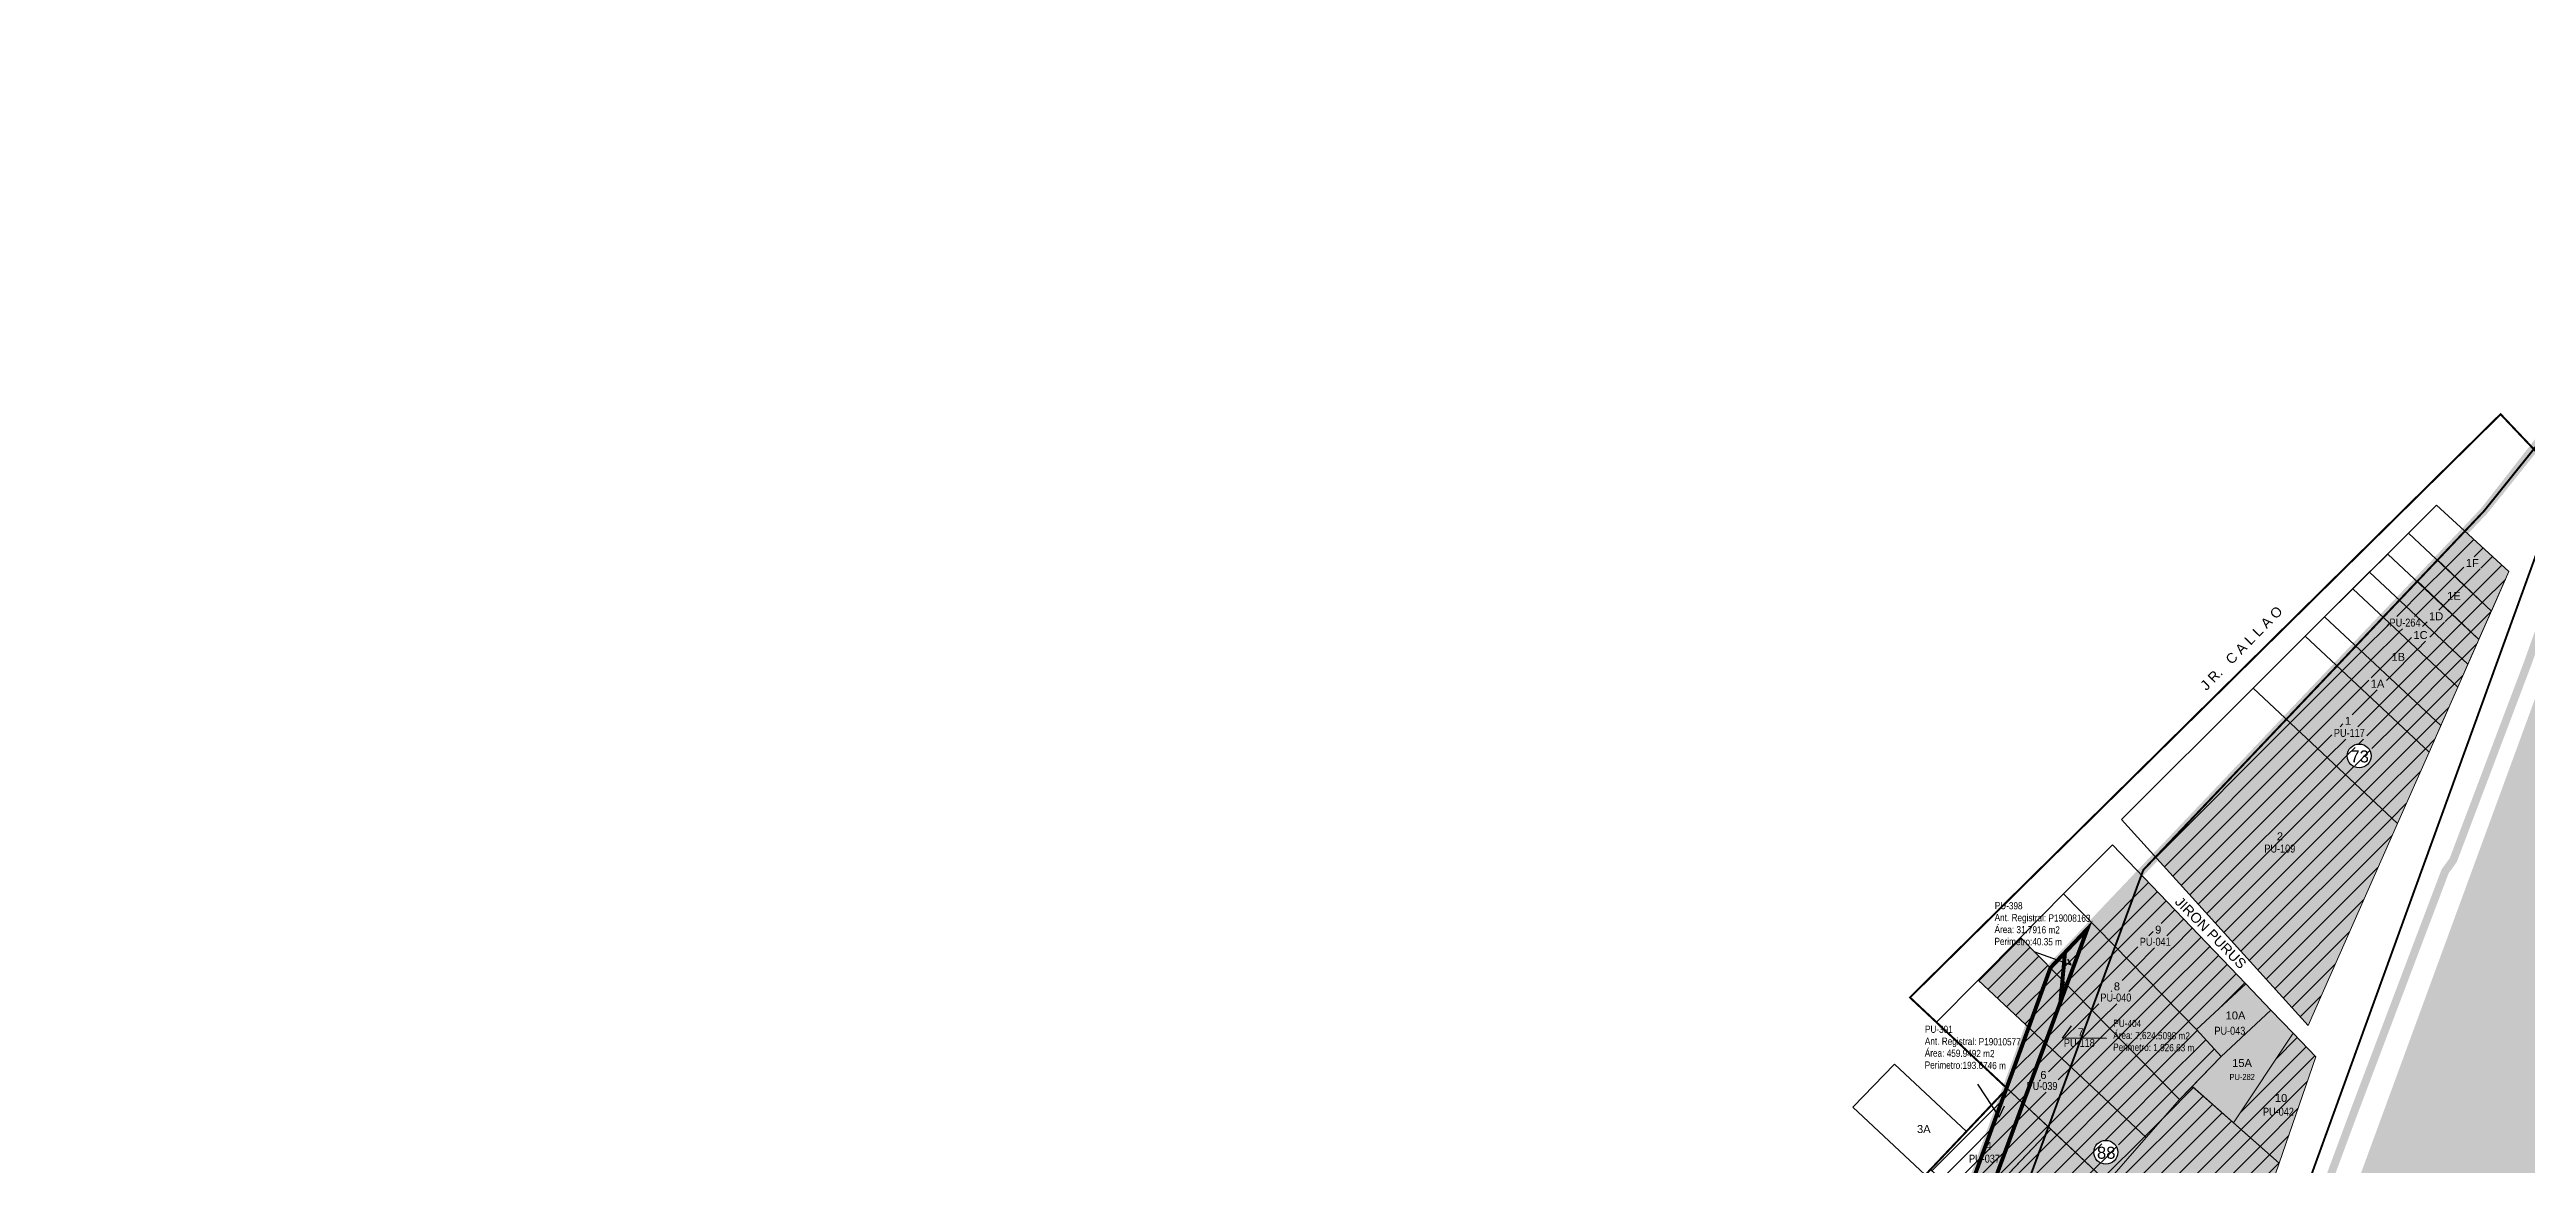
# Model space of a CAD drawing. Header units: metres. Extents: x 546056 to 547654, y 9072317 to 9075555.
# Drawn here: x 546714 to 547336, y 9075275 to 9075555 of the extents above; entities that cross this region are included whole.
import ezdxf
from ezdxf.enums import TextEntityAlignment as Align

# ---------------------------------------------------------------- set-up
doc = ezdxf.new("R2010")
doc.units = ezdxf.units.M
for name, pattern in [('ACAD_ISO10W100', [18, 12, -3, 0, -3]), ('DASHDOT', [1, 0.5, -0.25, 0, -0.25]), ('DASHED', [0.75, 0.5, -0.25])]:
    doc.linetypes.add(name, pattern=pattern)
doc.layers.get('0').update_dxf_attribs({"color": 130})
for name, color, linetype in [('0-poligonos', 7, 'DASHED'), ('2. HACHT_ EMPADRONADO', 2, 'Continuous'), ('3. HACHT_ADQUIRIDO', 3, 'Continuous'), ('CODIGO PREDIO', 5, 'Continuous'), ('ENTREGADOS A OPAT', 130, 'Continuous'), ('LOTES', 7, 'Continuous'), ('LOTES_PREDIOS', 7, 'Continuous'), ('MANZANA', 7, 'Continuous'), ('PARTIDA 11161618_MTC', 150, 'Continuous'), ('PERIMETRICO', 1, 'Continuous'), ('PREDIO ADQUIRIDO DL 1364', 3, 'Continuous'), ('PREDIO EN PRCESO', 2, 'Continuous'), ('Transferencias o Adquisiciones Nuevas', 1, 'Continuous'), ('URB YARINACOCHAS', 7, 'Continuous'), ('VIAS', 7, 'Continuous')]:
    doc.layers.add(name, color=color, linetype=linetype)
doc.styles.add('arial', font='arial.ttf', dxfattribs={"height": 0.1})
doc.styles.add('Arial Narrow', font='ARIALN.TTF')
doc.styles.add('CODIGO', font='ARIALN.TTF')

msp = doc.modelspace()

# ---------------------------------------------------------------- hatches: boundary and pattern name
at = {"true_color": 0xbdeeff, "transparency": 33554559}
h = msp.add_hatch(color=254, dxfattribs=at)
h.dxf.hatch_style = 1
h.paths.add_polyline_path([(547349.3, 9074052.99), (547347.59, 9074107.75), (547335.9, 9074188.46), (547321.31, 9074245.17), (547392.34, 9074835.03), (547386.14, 9074925.07), (547416.57, 9075031.22), (547427.05, 9075045.78), (547416.93, 9075067.03), (547415.18, 9075076.21), (547429.51, 9075118.23), (547422.26, 9075124.53), (547421.14, 9075147.77), (547434.77, 9075162.43), (547439.89, 9075179.38), (547443.64, 9075197.78), (547462.71, 9075245.98), (547577.46, 9075370.75), (547399.73, 9075531.63), (547385.41, 9075513.8), (547357.77, 9075439.43), (547355.99, 9075440.1), (546239.78, 9072396.33), (546249.8, 9072358.35), (546734.39, 9072481.83), (546808.97, 9072697.79), (546816.43, 9072719.67), (546868.02, 9072857.11), (546870.42, 9072863.77), (547105.84, 9072927.93), (547071.26, 9073050.57), (547073.1, 9073080.4), (547077.07, 9073179.84), (547032.15, 9073499.03), (547079.36, 9073627.77), (547075.7, 9073729.58), (547086.01, 9073756.98), (547074.43, 9073809.59), (547233.46, 9073846.21), (547328.77, 9073908.99)])
at = {"layer": '2. HACHT_ EMPADRONADO', "lineweight": 0}
h = msp.add_hatch(color=50, dxfattribs=at)
h.dxf.hatch_style = 1
h.paths.add_polyline_path([(547277.67, 9075308.23), (547272.11, 9075314.02), (547259.6, 9075302.36), (547252.36, 9075294.85), (547262.67, 9075285.73)])
at = {"layer": '3. HACHT_ADQUIRIDO', "lineweight": 0, "ltscale": 0.3}
h = msp.add_hatch(color=92, dxfattribs=at)
h.dxf.hatch_style = 1
h.paths.add_polyline_path([(547331.88, 9075424.24), (547320.85, 9075434.37), (547313.9, 9075427.04), (547327.49, 9075414.3)])
h.paths.add_polyline_path([(547324.34, 9075407.18), (547308.83, 9075421.7), (547304.39, 9075417.02), (547321.58, 9075400.93)])
h.paths.add_polyline_path([(547304.39, 9075417.02), (547300.32, 9075412.74), (547319.05, 9075395.2), (547321.58, 9075400.93)])
h.paths.add_polyline_path([(547320.56, 9075424.86), (547324.82, 9075424.86), (547324.82, 9075427.87), (547320.56, 9075427.87)], flags=24)
h.paths.add_polyline_path([(547311.33, 9075411.47), (547315.9, 9075411.47), (547315.9, 9075414.49), (547311.33, 9075414.49)], flags=24)
h.paths.add_polyline_path([(547301.4, 9075409.84), (547310.19, 9075409.84), (547310.19, 9075412.91), (547301.4, 9075412.91)], flags=25)
h.paths.add_polyline_path([(547307.39, 9075406.71), (547312, 9075406.71), (547312, 9075409.81), (547307.39, 9075409.81)], flags=24)
h = msp.add_hatch(color=92, dxfattribs=at)
h.dxf.hatch_style = 1
h.paths.add_polyline_path([(547190.44, 9075124.49), (547171.24, 9075104.66), (547180.54, 9075095.51), (547199.37, 9075117.1)])
h.paths.add_polyline_path([(547227.9, 9075236.13), (547236.69, 9075236.13), (547236.69, 9075239.19), (547227.9, 9075239.19)], flags=9)
h.paths.add_polyline_path([(547225.64, 9075174.45), (547343.49, 9075174.45), (547343.49, 9075188.42), (547225.64, 9075188.42)], flags=9)
h.paths.add_polyline_path([(547301.4, 9075409.84), (547310.19, 9075409.84), (547310.19, 9075412.91), (547301.4, 9075412.91)], flags=9)
h.paths.add_polyline_path([(547242.51, 9075332.7), (547245.08, 9075332.7), (547245.08, 9075335.76), (547242.51, 9075335.76)], flags=9)
h.paths.add_polyline_path([(547169.96, 9075129.85), (547178.75, 9075129.85), (547178.75, 9075132.91), (547169.96, 9075132.91)], flags=9)
h.paths.add_polyline_path([(547199.08, 9075130.35), (547207.86, 9075130.35), (547207.86, 9075133.42), (547199.08, 9075133.42)], flags=9)
h.paths.add_polyline_path([(547193.79, 9075120.73), (547202.58, 9075120.73), (547202.58, 9075123.8), (547193.79, 9075123.8)], flags=9)
h.paths.add_polyline_path([(547193.62, 9075094.9), (547202.41, 9075094.9), (547202.41, 9075097.97), (547193.62, 9075097.97)], flags=9)
h.paths.add_polyline_path([(547172.34, 9075116.02), (547181.13, 9075116.02), (547181.13, 9075119.08), (547172.34, 9075119.08)], flags=25)
h.paths.add_polyline_path([(547164.54, 9075173.61), (547173.33, 9075173.61), (547173.33, 9075176.68), (547164.54, 9075176.68)], flags=9)
h.paths.add_polyline_path([(547237.5, 9075211.91), (547246.29, 9075211.91), (547246.29, 9075214.97), (547237.5, 9075214.97)], flags=9)
h.paths.add_polyline_path([(547247.68, 9075231.53), (547256.47, 9075231.53), (547256.47, 9075234.59), (547247.68, 9075234.59)], flags=9)
h.paths.add_polyline_path([(547238.66, 9075329.65), (547247.44, 9075329.65), (547247.44, 9075332.72), (547238.66, 9075332.72)], flags=9)
h.paths.add_polyline_path([(547269.94, 9075353.07), (547278.73, 9075353.07), (547278.73, 9075356.14), (547269.94, 9075356.14)], flags=9)
h.paths.add_polyline_path([(547287.41, 9075382.14), (547296.2, 9075382.14), (547296.2, 9075385.2), (547287.41, 9075385.2)], flags=9)
h.paths.add_polyline_path([(547228.76, 9075315.64), (547237.55, 9075315.64), (547237.55, 9075318.7), (547228.76, 9075318.7)], flags=9)
h.paths.add_polyline_path([(547219.59, 9075304.23), (547228.38, 9075304.23), (547228.38, 9075307.3), (547219.59, 9075307.3)], flags=9)
h.paths.add_polyline_path([(547210.2, 9075293.41), (547218.99, 9075293.41), (547218.99, 9075296.47), (547210.2, 9075296.47)], flags=9)
h.paths.add_polyline_path([(547195.75, 9075275.16), (547204.54, 9075275.16), (547204.54, 9075278.23), (547195.75, 9075278.23)], flags=9)
h.paths.add_polyline_path([(547204.76, 9075257.5), (547213.55, 9075257.5), (547213.55, 9075260.56), (547204.76, 9075260.56)], flags=9)
h.paths.add_polyline_path([(547216.79, 9075247.4), (547225.58, 9075247.4), (547225.58, 9075250.46), (547216.79, 9075250.46)], flags=9)
h.paths.add_polyline_path([(547239.17, 9075269.32), (547257.13, 9075269.32), (547257.13, 9075272.38), (547239.17, 9075272.38)], flags=9)
h.paths.add_polyline_path([(547269.6, 9075286.96), (547278.38, 9075286.96), (547278.38, 9075290.02), (547269.6, 9075290.02)], flags=9)
h.paths.add_polyline_path([(547261.33, 9075296.08), (547267.92, 9075296.08), (547267.92, 9075298.38), (547261.33, 9075298.38)], flags=9)
h.paths.add_polyline_path([(547257.4, 9075307.3), (547266.19, 9075307.3), (547266.19, 9075310.36), (547257.4, 9075310.36)], flags=9)
h.paths.add_polyline_path([(547191.7, 9075235.78), (547220.11, 9075206.93), (547222.88, 9075209.65), (547194.46, 9075238.5)], flags=9)
h.paths.add_polyline_path([(547175.2, 9075167.18), (547183.72, 9075167.18), (547183.72, 9075171.78), (547175.2, 9075171.78)], flags=9)
h.paths.add_polyline_path([(547227.64, 9075275.86), (547233.83, 9075275.86), (547233.83, 9075280.45), (547227.64, 9075280.45)], flags=9)
h.paths.add_polyline_path([(547199.95, 9075278.41), (547202.51, 9075278.41), (547202.51, 9075281.41), (547199.95, 9075281.41)], flags=9)
h.paths.add_polyline_path([(547272.58, 9075290.4), (547276.71, 9075290.4), (547276.71, 9075293.46), (547272.58, 9075293.46)], flags=9)
h.paths.add_polyline_path([(547261.85, 9075299.18), (547267.85, 9075299.18), (547267.85, 9075302.25), (547261.85, 9075302.25)], flags=9)
h.paths.add_polyline_path([(547260.21, 9075311.14), (547266.2, 9075311.14), (547266.2, 9075314.2), (547260.21, 9075314.2)], flags=9)
h.paths.add_polyline_path([(547245.56, 9075272.15), (547257.64, 9075272.15), (547257.64, 9075275.76), (547245.56, 9075275.76)], flags=9)
h.paths.add_polyline_path([(547239.83, 9075215.13), (547243.95, 9075215.13), (547243.95, 9075218.14), (547239.83, 9075218.14)], flags=9)
h.paths.add_polyline_path([(547249.35, 9075234.59), (547255.33, 9075234.59), (547255.33, 9075237.6), (547249.35, 9075237.6)], flags=9)
h.paths.add_polyline_path([(547232.86, 9075238.92), (547235.42, 9075238.92), (547235.42, 9075241.94), (547232.86, 9075241.94)], flags=9)
h.paths.add_polyline_path([(547208.31, 9075260.09), (547210.89, 9075260.09), (547210.89, 9075263.15), (547208.31, 9075263.15)], flags=9)
h.paths.add_polyline_path([(547220.78, 9075250.27), (547223.34, 9075250.27), (547223.34, 9075253.28), (547220.78, 9075253.28)], flags=9)
h.paths.add_polyline_path([(547213.66, 9075296.19), (547216.24, 9075296.19), (547216.24, 9075299.25), (547213.66, 9075299.25)], flags=9)
h.paths.add_polyline_path([(547223.05, 9075306.98), (547225.6, 9075306.98), (547225.6, 9075309.94), (547223.05, 9075309.94)], flags=9)
h.paths.add_polyline_path([(547232.13, 9075318.43), (547234.7, 9075318.43), (547234.7, 9075321.5), (547232.13, 9075321.5)], flags=9)
h.paths.add_polyline_path([(547173.21, 9075132.63), (547177.32, 9075132.63), (547177.32, 9075135.64), (547173.21, 9075135.64)], flags=9)
h.paths.add_polyline_path([(547196.22, 9075097.45), (547200.35, 9075097.45), (547200.35, 9075100.52), (547196.22, 9075100.52)], flags=9)
h.paths.add_polyline_path([(547184.09, 9075109.14), (547188.22, 9075109.14), (547188.22, 9075112.21), (547184.09, 9075112.21)], flags=24)
h.paths.add_polyline_path([(547175.04, 9075119.03), (547179.17, 9075119.03), (547179.17, 9075122.09), (547175.04, 9075122.09)], flags=25)
h.paths.add_polyline_path([(547196.79, 9075123.55), (547200.9, 9075123.55), (547200.9, 9075126.57), (547196.79, 9075126.57)], flags=9)
h.paths.add_polyline_path([(547201.38, 9075132.92), (547205.51, 9075132.92), (547205.51, 9075135.98), (547201.38, 9075135.98)], flags=9)
h.paths.add_polyline_path([(547246.84, 9075341.02), (547264.36, 9075323.23), (547267.13, 9075325.95), (547249.61, 9075343.74)], flags=9)
h.paths.add_polyline_path([(547167.96, 9075177.68), (547170.54, 9075177.68), (547170.54, 9075180.75), (547167.96, 9075180.75)], flags=9)
h.paths.add_polyline_path([(547273.09, 9075356.19), (547275.65, 9075356.19), (547275.65, 9075359.21), (547273.09, 9075359.21)], flags=9)
h.paths.add_polyline_path([(547270.45, 9075237.43), (547279.13, 9075263.72), (547275.45, 9075264.93), (547266.76, 9075238.65)], flags=9)
h.paths.add_polyline_path([(547291.3, 9075375.44), (547297.49, 9075375.44), (547297.49, 9075380.03), (547291.3, 9075380.03)], flags=9)
h.paths.add_polyline_path([(547290.18, 9075385.21), (547292.74, 9075385.21), (547292.74, 9075388.22), (547290.18, 9075388.22)], flags=9)
h.paths.add_polyline_path([(547296.68, 9075394.53), (547301.1, 9075394.53), (547301.1, 9075397.54), (547296.68, 9075397.54)], flags=9)
h.paths.add_polyline_path([(547301.89, 9075401.29), (547306.31, 9075401.29), (547306.31, 9075404.3), (547301.89, 9075404.3)], flags=9)
h.paths.add_polyline_path([(547307.39, 9075406.71), (547312, 9075406.71), (547312, 9075409.81), (547307.39, 9075409.81)], flags=9)
h.paths.add_polyline_path([(547311.33, 9075411.47), (547315.9, 9075411.47), (547315.9, 9075414.49), (547311.33, 9075414.49)], flags=9)
h.paths.add_polyline_path([(547315.86, 9075416.61), (547320.28, 9075416.61), (547320.28, 9075419.62), (547315.86, 9075419.62)], flags=9)
h.paths.add_polyline_path([(547320.56, 9075424.86), (547324.82, 9075424.86), (547324.82, 9075427.87), (547320.56, 9075427.87)], flags=9)
h = msp.add_hatch(color=92, dxfattribs=at)
h.dxf.hatch_style = 1
h.paths.add_polyline_path([(547324.34, 9075407.18), (547327.49, 9075414.3), (547314.06, 9075427.09), (547311.86, 9075424.9), (547308.94, 9075421.82)])
h.paths.add_polyline_path([(547315.86, 9075416.61), (547320.28, 9075416.61), (547320.28, 9075419.62), (547315.86, 9075419.62)], flags=24)
h = msp.add_hatch(color=92, dxfattribs=at)
h.dxf.hatch_style = 1
h.paths.add_polyline_path([(547300.32, 9075412.74), (547293.43, 9075405.48), (547314.76, 9075385.5), (547319.05, 9075395.2)])
h.paths.add_polyline_path([(547301.89, 9075401.29), (547306.31, 9075401.29), (547306.31, 9075404.3), (547301.89, 9075404.3)], flags=24)
h.paths.add_polyline_path([(547301.4, 9075409.84), (547310.19, 9075409.84), (547310.19, 9075412.91), (547301.4, 9075412.91)], flags=9)
h = msp.add_hatch(color=92, dxfattribs=at)
h.dxf.hatch_style = 1
h.paths.add_polyline_path([(547293.43, 9075405.48), (547288.71, 9075400.5), (547311.82, 9075378.85), (547314.76, 9075385.5)])
h.paths.add_polyline_path([(547296.68, 9075394.53), (547301.1, 9075394.53), (547301.1, 9075397.54), (547296.68, 9075397.54)], flags=24)
h = msp.add_hatch(color=92, dxfattribs=at)
h.dxf.hatch_style = 1
h.paths.add_polyline_path([(547288.71, 9075400.5), (547275.98, 9075387.09), (547303.9, 9075360.94), (547311.82, 9075378.85)])
h.paths.add_polyline_path([(547297.28, 9075377.88, -1), (547291.28, 9075377.88, -1)], flags=16)
h.paths.add_polyline_path([(547275.98, 9075387.09), (547243.13, 9075352.48), (547281.45, 9075310.14), (547303.9, 9075360.94)])
h.paths.add_polyline_path([(547287.41, 9075382.14), (547296.2, 9075382.14), (547296.2, 9075385.2), (547287.41, 9075385.2)], flags=24)
h.paths.add_polyline_path([(547290.18, 9075385.21), (547292.74, 9075385.21), (547292.74, 9075388.22), (547290.18, 9075388.22)], flags=24)
h.paths.add_polyline_path([(547291.3, 9075375.44), (547297.49, 9075375.44), (547297.49, 9075380.03), (547291.3, 9075380.03)], flags=24)
h.paths.add_polyline_path([(547273.09, 9075356.19), (547275.65, 9075356.19), (547275.65, 9075359.21), (547273.09, 9075359.21)], flags=24)
h.paths.add_polyline_path([(547269.94, 9075353.07), (547278.73, 9075353.07), (547278.73, 9075356.14), (547269.94, 9075356.14)], flags=24)
h = msp.add_hatch(color=92, dxfattribs=at)
h.dxf.hatch_style = 1
h.paths.add_polyline_path([(547239.57, 9075347.93), (547232.96, 9075330.03), (547253.37, 9075309.17), (547265.79, 9075320.6)])
h.paths.add_polyline_path([(547239.57, 9075347.93), (547239.19, 9075348.33), (547227.31, 9075335.8), (547232.96, 9075330.03)])
h.paths.add_polyline_path([(547242.51, 9075332.7), (547245.08, 9075332.7), (547245.08, 9075335.76), (547242.51, 9075335.76)], flags=24)
h.paths.add_polyline_path([(547238.66, 9075329.65), (547247.44, 9075329.65), (547247.44, 9075332.72), (547238.66, 9075332.72)], flags=24)
h = msp.add_hatch(color=92, dxfattribs=at)
h.dxf.hatch_style = 1
h.paths.add_polyline_path([(547232.96, 9075330.03), (547227.31, 9075335.8), (547216.73, 9075324.66), (547216.71, 9075324.61), (547227.06, 9075314.06)])
h.paths.add_polyline_path([(547232.96, 9075330.03), (547227.06, 9075314.06), (547249.16, 9075291.53), (547259.6, 9075302.36), (547253.37, 9075309.17)])
h.paths.add_polyline_path([(547228.76, 9075315.64), (547237.55, 9075315.64), (547237.55, 9075318.7), (547228.76, 9075318.7)], flags=24)
h.paths.add_polyline_path([(547232.13, 9075318.43), (547234.7, 9075318.43), (547234.7, 9075321.5), (547232.13, 9075321.5)], flags=24)
h = msp.add_hatch(color=92, dxfattribs=at)
h.dxf.hatch_style = 1
h.paths.add_polyline_path([(547209.18, 9075332.29), (547198.54, 9075321.55), (547240.77, 9075281.98), (547249.16, 9075291.53)])
h = msp.add_hatch(color=92, dxfattribs=at)
h.dxf.hatch_style = 1
h.paths.add_polyline_path([(547265.79, 9075320.6), (547272.11, 9075314.02), (547259.6, 9075302.36), (547253.37, 9075309.17)])
h = msp.add_hatch(color=92, dxfattribs=at)
h.dxf.hatch_style = 1
h.paths.add_polyline_path([(547221.79, 9075299.76), (547216.2, 9075284.62), (547216.79, 9075284.07), (547230.95, 9075270.8), (547240.77, 9075281.98)])
h.paths.add_polyline_path([(547233.62, 9075278.3, -1), (547227.62, 9075278.3, -1)], flags=16)
h.paths.add_polyline_path([(547211.25, 9075309.64), (547205.71, 9075294.45), (547205.84, 9075294.33), (547216.2, 9075284.62), (547221.79, 9075299.76)])
h.paths.add_polyline_path([(547227.64, 9075275.86), (547233.83, 9075275.86), (547233.83, 9075280.45), (547227.64, 9075280.45)], flags=24)
h.paths.add_polyline_path([(547210.2, 9075293.41), (547218.99, 9075293.41), (547218.99, 9075296.47), (547210.2, 9075296.47)], flags=24)
h.paths.add_polyline_path([(547213.66, 9075296.19), (547216.24, 9075296.19), (547216.24, 9075299.25), (547213.66, 9075299.25)], flags=24)
h = msp.add_hatch(color=92, dxfattribs=at)
h.dxf.hatch_style = 1
h.paths.add_polyline_path([(547283.38, 9075302.27), (547277.67, 9075308.23), (547262.67, 9075285.73), (547274.19, 9075275.53)])
h = msp.add_hatch(color=92, dxfattribs=at)
h.dxf.hatch_style = 1
h.paths.add_polyline_path([(547205.84, 9075294.33), (547205.55, 9075294.02), (547195.27, 9075265.84), (547197.52, 9075263.73), (547215.49, 9075282.7), (547216.2, 9075284.62)])
h.paths.add_polyline_path([(547199.95, 9075278.41), (547202.51, 9075278.41), (547202.51, 9075281.41), (547199.95, 9075281.41)], flags=24)
h.paths.add_polyline_path([(547195.75, 9075275.16), (547204.54, 9075275.16), (547204.54, 9075278.23), (547195.75, 9075278.23)], flags=25)
h = msp.add_hatch(color=92, dxfattribs=at)
h.dxf.hatch_style = 1
h.paths.add_polyline_path([(547274.19, 9075275.53), (547252.37, 9075294.83), (547249.16, 9075291.53), (547240.77, 9075281.98), (547230.95, 9075270.8), (547262.43, 9075241.3)])
h = msp.add_hatch(color=92, dxfattribs=at)
h.dxf.hatch_style = 1
h.paths.add_polyline_path([(547216.79, 9075284.07), (547230.95, 9075270.8), (547201.8, 9075239.99), (547187.94, 9075253.61)])
at = {"layer": 'ENTREGADOS A OPAT'}
h = msp.add_hatch(dxfattribs=at)
h.set_pattern_fill('ANSI31', color=256)
h.paths.add_polyline_path([(547331.88, 9075424.24), (547320.85, 9075434.37), (547313.9, 9075427.04), (547327.49, 9075414.3)])
h.paths.add_polyline_path([(547324.34, 9075407.18), (547308.83, 9075421.7), (547304.39, 9075417.02), (547321.58, 9075400.93)])
h.paths.add_polyline_path([(547304.39, 9075417.02), (547304.32, 9075416.98), (547300.14, 9075412.8), (547319.05, 9075395.2), (547321.58, 9075400.93)])
h.paths.add_polyline_path([(547314.76, 9075385.5), (547293.43, 9075405.48), (547288.71, 9075400.5), (547311.82, 9075378.85)])
h.paths.add_polyline_path([(547320.56, 9075424.86), (547324.82, 9075424.86), (547324.82, 9075427.87), (547320.56, 9075427.87)], flags=16)
h.paths.add_polyline_path([(547311.33, 9075411.47), (547315.9, 9075411.47), (547315.9, 9075414.49), (547311.33, 9075414.49)], flags=16)
h.paths.add_polyline_path([(547301.4, 9075409.84), (547310.19, 9075409.84), (547310.19, 9075412.91), (547301.4, 9075412.91)], flags=17)
h.paths.add_polyline_path([(547307.39, 9075406.71), (547312, 9075406.71), (547312, 9075409.81), (547307.39, 9075409.81)], flags=16)
h.paths.add_polyline_path([(547296.68, 9075394.53), (547301.1, 9075394.53), (547301.1, 9075397.54), (547296.68, 9075397.54)], flags=16)
h = msp.add_hatch(dxfattribs=at)
h.set_pattern_fill('ANSI31', color=256)
h.paths.add_polyline_path([(547313.9, 9075427.04), (547308.83, 9075421.7), (547324.34, 9075407.18), (547327.49, 9075414.3)])
h.paths.add_polyline_path([(547319.05, 9075395.2), (547300.32, 9075412.74), (547293.43, 9075405.48), (547314.76, 9075385.5)])
h.paths.add_polyline_path([(547315.86, 9075416.61), (547320.28, 9075416.61), (547320.28, 9075419.62), (547315.86, 9075419.62)], flags=24)
h.paths.add_polyline_path([(547301.89, 9075401.29), (547306.31, 9075401.29), (547306.31, 9075404.3), (547301.89, 9075404.3)], flags=24)
h.paths.add_polyline_path([(547301.4, 9075409.84), (547310.19, 9075409.84), (547310.19, 9075412.91), (547301.4, 9075412.91)], flags=9)
h = msp.add_hatch(dxfattribs=at)
h.set_pattern_fill('ANSI31', color=256)
h.paths.add_polyline_path([(547288.71, 9075400.5), (547275.98, 9075387.09), (547303.9, 9075360.94), (547311.82, 9075378.85)])
edge = h.paths.add_edge_path(flags=16)
edge.add_arc((547294.28, 9075377.88), 3, 0, 360)
h.paths.add_polyline_path([(547288.71, 9075400.5), (547288.9, 9075400.33), (547275.8, 9075387.26), (547275.98, 9075387.09)])
h.paths.add_polyline_path([(547287.41, 9075382.14), (547296.2, 9075382.14), (547296.2, 9075385.2), (547287.41, 9075385.2)], flags=16)
h.paths.add_polyline_path([(547291.3, 9075375.44), (547297.49, 9075375.44), (547297.49, 9075380.03), (547291.3, 9075380.03)], flags=16)
h.paths.add_polyline_path([(547290.18, 9075385.21), (547292.74, 9075385.21), (547292.74, 9075388.22), (547290.18, 9075388.22)], flags=16)
h = msp.add_hatch(dxfattribs=at)
h.set_pattern_fill('ANSI31', color=256)
h.paths.add_polyline_path([(547303.9, 9075360.94), (547275.98, 9075387.09), (547243.13, 9075352.48), (547281.45, 9075310.14)])
h.paths.add_polyline_path([(547273.09, 9075356.19), (547275.65, 9075356.19), (547275.65, 9075359.21), (547273.09, 9075359.21)], flags=24)
h.paths.add_polyline_path([(547269.94, 9075353.07), (547278.73, 9075353.07), (547278.73, 9075356.14), (547269.94, 9075356.14)], flags=24)
h = msp.add_hatch(dxfattribs=at)
h.set_pattern_fill('ANSI31', color=256)
h.paths.add_polyline_path([(547239.57, 9075347.93), (547232.96, 9075330.03), (547253.37, 9075309.17), (547265.79, 9075320.6)])
h.paths.add_polyline_path([(547239.57, 9075347.93), (547239.19, 9075348.33), (547227.31, 9075335.8), (547232.96, 9075330.03)])
h.paths.add_polyline_path([(547239.19, 9075348.33), (547239.54, 9075348.01), (547227.29, 9075335.71), (547227.31, 9075335.8)])
h.paths.add_polyline_path([(547242.51, 9075332.7), (547245.08, 9075332.7), (547245.08, 9075335.76), (547242.51, 9075335.76)], flags=16)
h.paths.add_polyline_path([(547238.66, 9075329.65), (547247.44, 9075329.65), (547247.44, 9075332.72), (547238.66, 9075332.72)], flags=16)
h = msp.add_hatch(dxfattribs=at)
h.set_pattern_fill('ANSI31', color=256)
h.paths.add_polyline_path([(547232.96, 9075330.03), (547227.06, 9075314.06), (547249.16, 9075291.53), (547259.6, 9075302.36), (547253.37, 9075309.17)])
h.paths.add_polyline_path([(547232.96, 9075330.03), (547227.31, 9075335.8), (547216.73, 9075324.66), (547216.71, 9075324.61), (547227.06, 9075314.06)])
h.paths.add_polyline_path([(547227.31, 9075335.8), (547227.45, 9075335.71), (547216.59, 9075324.76), (547216.7, 9075324.62)])
h.paths.add_polyline_path([(547228.76, 9075315.64), (547237.55, 9075315.64), (547237.55, 9075318.7), (547228.76, 9075318.7)], flags=16)
h.paths.add_polyline_path([(547232.13, 9075318.43), (547234.7, 9075318.43), (547234.7, 9075321.5), (547232.13, 9075321.5)], flags=16)
h = msp.add_hatch(dxfattribs=at)
h.set_pattern_fill('ANSI31', color=256)
h.paths.add_polyline_path([(547227.06, 9075314.06), (547221.79, 9075299.76), (547240.77, 9075281.98), (547249.16, 9075291.53)])
h.paths.add_polyline_path([(547227.06, 9075314.06), (547216.71, 9075324.61), (547211.25, 9075309.64), (547221.79, 9075299.76)])
h.paths.add_polyline_path([(547216.71, 9075324.61), (547209.18, 9075332.29), (547198.54, 9075321.55), (547211.25, 9075309.64)])
h.paths.add_polyline_path([(547219.59, 9075304.23), (547228.38, 9075304.23), (547228.38, 9075307.3), (547219.59, 9075307.3)], flags=9)
h.paths.add_polyline_path([(547223.05, 9075306.98), (547225.6, 9075306.98), (547225.6, 9075309.94), (547223.05, 9075309.94)], flags=24)
h = msp.add_hatch(dxfattribs=at)
h.set_pattern_fill('ANSI31', color=256)
h.paths.add_polyline_path([(547221.79, 9075299.76), (547216.2, 9075284.62), (547216.79, 9075284.07), (547230.95, 9075270.8), (547240.77, 9075281.98)])
edge = h.paths.add_edge_path(flags=16)
edge.add_arc((547230.62, 9075278.3), 3, 0, 360)
h.paths.add_polyline_path([(547211.25, 9075309.64), (547205.71, 9075294.45), (547205.84, 9075294.33), (547216.2, 9075284.62), (547221.79, 9075299.76)])
h.paths.add_polyline_path([(547211.25, 9075309.64), (547210.05, 9075306.67), (547208.11, 9075301.93), (547205.71, 9075294.45)], flags=17)
h.paths.add_polyline_path([(547227.64, 9075275.86), (547233.83, 9075275.86), (547233.83, 9075280.45), (547227.64, 9075280.45)], flags=16)
h.paths.add_polyline_path([(547210.2, 9075293.41), (547218.99, 9075293.41), (547218.99, 9075296.47), (547210.2, 9075296.47)], flags=16)
h.paths.add_polyline_path([(547213.66, 9075296.19), (547216.24, 9075296.19), (547216.24, 9075299.25), (547213.66, 9075299.25)], flags=16)
h = msp.add_hatch(dxfattribs=at)
h.set_pattern_fill('ANSI31', color=256)
h.paths.add_polyline_path([(547283.38, 9075302.27), (547277.67, 9075308.23), (547262.67, 9075285.73), (547274.19, 9075275.53)])
h.paths.add_polyline_path([(547269.6, 9075286.96), (547278.38, 9075286.96), (547278.38, 9075290.02), (547269.6, 9075290.02)], flags=24)
h.paths.add_polyline_path([(547272.58, 9075290.4), (547276.71, 9075290.4), (547276.71, 9075293.46), (547272.58, 9075293.46)], flags=24)
h = msp.add_hatch(dxfattribs=at)
h.set_pattern_fill('ANSI31', color=256)
h.paths.add_polyline_path([(547215.49, 9075282.7), (547216.2, 9075284.62), (547205.84, 9075294.33), (547205.55, 9075294.02), (547195.27, 9075265.84), (547197.52, 9075263.73)])
h.paths.add_polyline_path([(547205.55, 9075294.02), (547186.59, 9075273.98), (547195.27, 9075265.84)])
h.paths.add_polyline_path([(547195.75, 9075275.16), (547204.54, 9075275.16), (547204.54, 9075278.23), (547195.75, 9075278.23)], flags=24)
h.paths.add_polyline_path([(547199.95, 9075278.41), (547202.51, 9075278.41), (547202.51, 9075281.41), (547199.95, 9075281.41)], flags=24)
h = msp.add_hatch(dxfattribs=at)
h.set_pattern_fill('ANSI31', color=256)
h.paths.add_polyline_path([(547274.19, 9075275.53), (547252.37, 9075294.83), (547249.16, 9075291.53), (547240.77, 9075281.98), (547230.95, 9075270.8), (547241.45, 9075260.96), (547254.17, 9075249.04), (547262.43, 9075241.3)])
h.paths.add_polyline_path([(547239.17, 9075269.32), (547257.13, 9075269.32), (547257.13, 9075272.38), (547239.17, 9075272.38)], flags=24)
h.paths.add_polyline_path([(547245.56, 9075272.15), (547257.64, 9075272.15), (547257.64, 9075275.76), (547245.56, 9075275.76)], flags=24)
h = msp.add_hatch(dxfattribs=at)
h.set_pattern_fill('ANSI31', color=256)
h.paths.add_polyline_path([(547230.95, 9075270.8), (547216.79, 9075284.07), (547215.49, 9075282.7), (547200.28, 9075241.49), (547201.8, 9075239.99)])
h.paths.add_polyline_path([(547215.49, 9075282.7), (547197.53, 9075263.72), (547192.59, 9075258.51), (547190.05, 9075251.54), (547200.28, 9075241.49)])
h.paths.add_polyline_path([(547192.59, 9075258.51), (547187.94, 9075253.61), (547190.05, 9075251.54)])
h.paths.add_polyline_path([(547204.76, 9075257.5), (547213.55, 9075257.5), (547213.55, 9075260.56), (547204.76, 9075260.56)], flags=24)
h.paths.add_polyline_path([(547208.31, 9075260.09), (547210.89, 9075260.09), (547210.89, 9075263.15), (547208.31, 9075263.15)], flags=24)
h.paths.add_polyline_path([(547182.54, 9075259.47), (547191.33, 9075259.47), (547191.33, 9075262.53), (547182.54, 9075262.53)], flags=9)
h.paths.add_polyline_path([(547185.44, 9075262.38), (547189.87, 9075262.38), (547189.87, 9075265.38), (547185.44, 9075265.38)], flags=9)

# ---------------------------------------------------------------- linework, layer by layer
at = {"color": 6, "const_width": 2}
msp.add_lwpolyline([(547321.31, 9074245.17), (547392.34, 9074835.03), (547597.56, 9075354.76), (547577.46, 9075370.75), (547399.73, 9075531.63), (547385.41, 9075513.8), (547325.66, 9075439.44), (547216.73, 9075324.66), (546767.97, 9074094.98)], dxfattribs=at)
at = {"layer": '0-poligonos', "ltscale": 5, "const_width": 2}
for points in [[(547108.38, 9074786.44), (547147.83, 9074895.24), (547158.32, 9074924.15), (547163.79, 9074939.18), (547177.35, 9074976.23), (547178.91, 9074980.51), (547202.63, 9075045.18), (547218.78, 9075088.78), (547230.42, 9075119.78), (547244.39, 9075157.59), (547255.18, 9075186.66), (547275.43, 9075241.15), (547292.73, 9075287.75), (547315.87, 9075348.91), (547317.9, 9075351.69), (547336.65, 9075401.26), (547351.15, 9075441.91), (547353.46, 9075440.83), (547367.56, 9075479.52), (547374.59, 9075497.54), (547397.74, 9075531.82), (547325.66, 9075439.44), (547216.73, 9075324.66), (546767.97, 9074094.98)], [(547108.38, 9074786.44), (547147.83, 9074895.24), (547158.32, 9074924.15), (547163.79, 9074939.18), (547165.18, 9074942.94), (547168.33, 9074951.44), (547172.07, 9074961.71), (547177.35, 9074976.23), (547178.91, 9074980.51), (547202.63, 9075045.18), (547218.78, 9075088.78), (547230.42, 9075119.78), (547244.39, 9075157.59), (547255.18, 9075186.66), (547275.43, 9075241.15), (547292.73, 9075287.75), (547315.87, 9075348.91), (547317.9, 9075351.69), (547336.65, 9075401.26), (547351.15, 9075441.91)]]:
    msp.add_lwpolyline(points, dxfattribs=at)
at = {"layer": 'LOTES_PREDIOS', "color": 250, "linetype": 'Continuous', "lineweight": 0}
for points in [[(547280.74, 9075407.97), (547313.74, 9075440.89), (547331.88, 9075424.24), (547311.82, 9075378.85)], [(547313.74, 9075440.89), (547306.66, 9075433.82), (547327.49, 9075414.3), (547331.88, 9075424.24)], [(547301.45, 9075428.62), (547296.88, 9075424.06), (547321.58, 9075400.93), (547324.34, 9075407.18), (547301.45, 9075428.62)], [(547296.88, 9075424.06), (547292.69, 9075419.89), (547319.05, 9075395.2), (547321.58, 9075400.93)], [(547292.69, 9075419.89), (547285.6, 9075412.81), (547314.76, 9075385.5), (547319.05, 9075395.2)], [(547285.6, 9075412.81), (547280.74, 9075407.97), (547311.82, 9075378.85), (547314.76, 9075385.5)]]:
    msp.add_lwpolyline(points, dxfattribs=at).dxf.unprotected_set("ltscale", 0)
for points in [[(547280.74, 9075407.97), (547267.65, 9075394.9), (547303.9, 9075360.94), (547311.82, 9075378.85)], [(547303.9, 9075360.94), (547267.65, 9075394.9), (547234.59, 9075361.92), (547281.45, 9075310.14)], [(547265.79, 9075320.6), (547232.27, 9075355.54), (547220.03, 9075343.24), (547253.37, 9075309.17)], [(547253.37, 9075309.17), (547259.6, 9075302.36), (547249.16, 9075291.53), (547209.18, 9075332.29), (547220.03, 9075343.24)], [(547209.18, 9075332.29), (547198.54, 9075321.55), (547240.77, 9075281.98), (547249.16, 9075291.53)], [(547198.54, 9075321.55), (547188.07, 9075310.99), (547230.95, 9075270.8), (547240.77, 9075281.98)], [(547265.79, 9075320.6), (547272.11, 9075314.02), (547259.6, 9075302.36), (547253.37, 9075309.17)], [(547277.67, 9075308.23), (547272.11, 9075314.02), (547259.6, 9075302.36), (547252.36, 9075294.85), (547262.67, 9075285.73)], [(547283.38, 9075302.27), (547277.67, 9075308.23), (547262.67, 9075285.73), (547274.19, 9075275.53)], [(547177.55, 9075300.47), (547167.08, 9075289.66), (547185.29, 9075272.6), (547186.59, 9075273.98), (547197.53, 9075263.72), (547216.79, 9075284.07), (547205.84, 9075294.33), (547195.62, 9075283.53)], [(547274.19, 9075275.53), (547252.37, 9075294.83), (547249.16, 9075291.53), (547240.77, 9075281.98), (547230.95, 9075270.8), (547262.43, 9075241.3)], [(547216.79, 9075284.07), (547230.95, 9075270.8), (547201.8, 9075239.99), (547187.94, 9075253.61)]]:
    msp.add_lwpolyline(points, close=True, dxfattribs=at).dxf.unprotected_set("ltscale", 0)
at = {"layer": 'MANZANA'}
for centre in [(547294.28, 9075377.88), (547230.62, 9075278.3)]:
    msp.add_circle(centre, 3, dxfattribs=at)
at = {"layer": 'PARTIDA 11161618_MTC', "const_width": 0.5}
msp.add_lwpolyline([(547356.67, 9075478.03), (547325.66, 9075439.44), (547240.05, 9075349.23), (546907.66, 9074448.73), (546899.85, 9074456.36), (546767.97, 9074094.98), (546561.61, 9074000.19), (546516.25, 9073875.9), (546540.05, 9073824.76), (546422.46, 9073502.5), (546440.76, 9073495.82), (546414.1, 9073422.75), (546482.53, 9073375.31), (546489.27, 9073387.67), (546503.78, 9073378.8), (546543.27, 9073464.65), (546549.95, 9073460.34), (546511.5, 9073355.22), (546572.43, 9073312.99)], close=True, dxfattribs=at)
at = {"layer": 'PERIMETRICO', "color": 4, "linetype": 'ACAD_ISO10W100', "ltscale": 0.25, "const_width": 1}
msp.add_lwpolyline([(547220.38, 9075328.5), (547219.23, 9075316.04), (547226.03, 9075334.46)], close=True, dxfattribs=at)
at = {"layer": 'PERIMETRICO', "color": 5, "linetype": 'ACAD_ISO10W100', "ltscale": 0.25, "const_width": 1}
msp.add_lwpolyline([(547216.73, 9075324.66), (547186.68, 9075242.3), (547190.59, 9075238.46), (547219.23, 9075316.04), (547220.38, 9075328.5)], close=True, dxfattribs=at)
at = {"layer": 'PREDIO ADQUIRIDO DL 1364', "const_width": 0.25}
msp.add_lwpolyline([(547327.49, 9075414.3), (547314.06, 9075427.09), (547308.86, 9075421.9), (547324.34, 9075407.18)], close=True, dxfattribs=at)
at = {"layer": 'Transferencias o Adquisiciones Nuevas'}
for p, q in [((547212.57, 9075328.73), (547221.9, 9075325.36)), ((547221.9, 9075325.36), (547221.11, 9075326.79)), ((547219.76, 9075307.01), (547221.99, 9075310.09)), ((547230.83, 9075306.92), (547219.76, 9075307.01)), ((547198.43, 9075295.42), (547203.86, 9075287.13)), ((547203.86, 9075287.13), (547205.21, 9075289.97))]:
    msp.add_line(p, q, dxfattribs=at)
at = {"layer": 'URB YARINACOCHAS', "linetype": 'DASHDOT', "ltscale": 25, "const_width": 0.5}
msp.add_lwpolyline([(547345.5, 9075447.19), (547205.18, 9075059.81), (547120.98, 9075141.63), (547155.25, 9075177.91), (547140.83, 9075191.88), (547182.63, 9075234.1), (547177.25, 9075264.11), (547205.84, 9075294.33), (547181.43, 9075317.2), (547329.8, 9075463.75), (547345.5, 9075447.19)], dxfattribs=at)

# ---------------------------------------------------------------- texts
at = {"layer": 'CODIGO PREDIO', "style": 'CODIGO'}
for s, p in [('PU-264', (547305.79, 9075411.39, 156.67)), ('PU-117', (547291.81, 9075383.68, 156.67)), ('PU-109', (547274.34, 9075354.62, 156.67)), ('PU-041', (547243.05, 9075331.2, 156.67)), ('PU-040', (547233.15, 9075317.18, 156.67)), ('PU-118', (547223.98, 9075305.78, 156.67)), ('PU-043', (547261.79, 9075308.84, 156.67)), ('PU-039', (547214.6, 9075294.96, 156.67)), ('PU-042', (547273.99, 9075288.5, 156.67)), ('PU-037', (547200.15, 9075276.71, 156.67))]:
    msp.add_text(s, height=2, dxfattribs=at).set_placement(p, align=Align.MIDDLE_CENTER)
at = {"layer": 'LOTES', "color": 7, "lineweight": 0, "style": 'arial'}
for s, p in [('1F', (547322.69, 9075426.36)), ('1D', (547313.61, 9075412.98)), ('1B', (547304.1, 9075402.79)), ('1C', (547309.69, 9075408.26)), ('1A', (547298.89, 9075396.03))]:
    msp.add_text(s, height=2, dxfattribs=at).set_placement(p, align=Align.MIDDLE_CENTER)
at = {"layer": 'LOTES', "lineweight": 0, "style": 'arial'}
for s, p in [('1E', (547318.07, 9075418.11)), ('1', (547291.46, 9075386.71)), ('2', (547274.37, 9075357.69)), ('9', (547243.8, 9075334.24)), ('8', (547233.42, 9075319.98)), ('10A', (547263.21, 9075312.68)), ('7', (547224.33, 9075308.47)), ('6', (547214.95, 9075297.73)), ('10', (547274.65, 9075291.94)), ('3A', (547184.91, 9075284.14)), ('4', (547201.23, 9075279.91))]:
    msp.add_text(s, height=2, dxfattribs=at).set_placement(p, align=Align.MIDDLE_CENTER)
at = {"layer": 'MANZANA', "style": 'arial'}
for s, p in [('73', (547294.39, 9075377.76)), ('88', (547230.73, 9075278.18))]:
    msp.add_text(s, height=3, dxfattribs=at).set_placement(p, align=Align.MIDDLE_CENTER)
at = {"layer": 'PREDIO EN PRCESO', "color": 5, "style": 'CODIGO'}
msp.add_text('PU-282', height=1.5, dxfattribs=at).set_placement((547261.71, 9075296.49, 156.67))
at = {"layer": 'PREDIO EN PRCESO', "color": 5, "style": 'arial'}
msp.add_text('15A', height=2, dxfattribs=at).set_placement((547264.85, 9075300.73), align=Align.MIDDLE_CENTER)
at = {"layer": 'Transferencias o Adquisiciones Nuevas', "char_height": 1.8, "attachment_point": 1, "rotation": 359.53233, "style": 'Arial Narrow'}
for s, width, insert in [('PU-398\\PAnt. Registral: P19008163\\PÁrea: 31.7916 m2\\PPerimetro:40.35 m', 25.6139, (547202.74, 9075341.2)), ('PU-404\\PÁrea: 7,624.5098 m2\\PPerimetro: 1,926.63 m', 30.1307, (547232.53, 9075311.61)), ('PU-391\\PAnt. Registral: P19010577\\PÁrea: 459.9492 m2\\PPerimetro:193.6746 m', 23.8643, (547185.21, 9075310.14))]:
    msp.add_mtext_dynamic_manual_height_columns(s, width=width, gutter_width=6.2, heights=[0], dxfattribs=dict(at, insert=insert))
at = {"layer": 'VIAS', "color": 7, "style": 'arial'}
for s, rotation, p in [('J R.   C A L L A O', 45.76222, (547255.89, 9075394.15)), ('JIRON PURUS', 314.56208, (547247.79, 9075341.04))]:
    msp.add_text(s, height=2.5, rotation=rotation, dxfattribs=at).set_placement(p)

doc.saveas('drawing.dxf')
